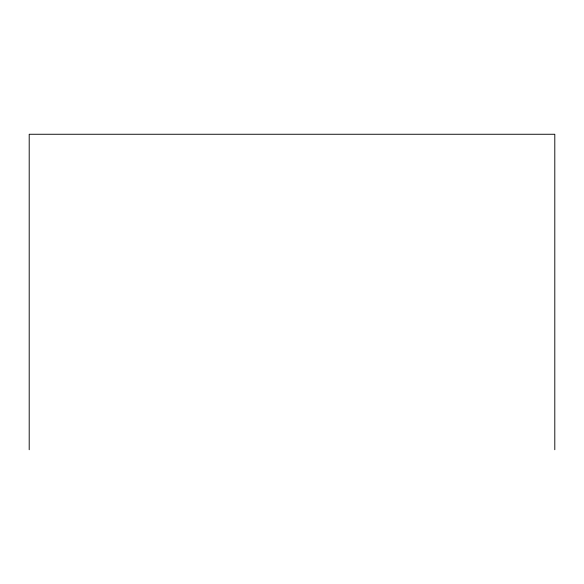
<?xml version="1.0" encoding="UTF-8"?>
<svg xmlns="http://www.w3.org/2000/svg" width="584" height="584" viewBox="0 0 584 584"><rect width="100%" height="100%" fill="white"/><g stroke="black" fill="none" stroke-linecap="round" stroke-linejoin="round"><path stroke-width="0.88" d="M554.8 449.738L554.8 134.262L29.2 134.262L29.2 449.738"/></g></svg>
